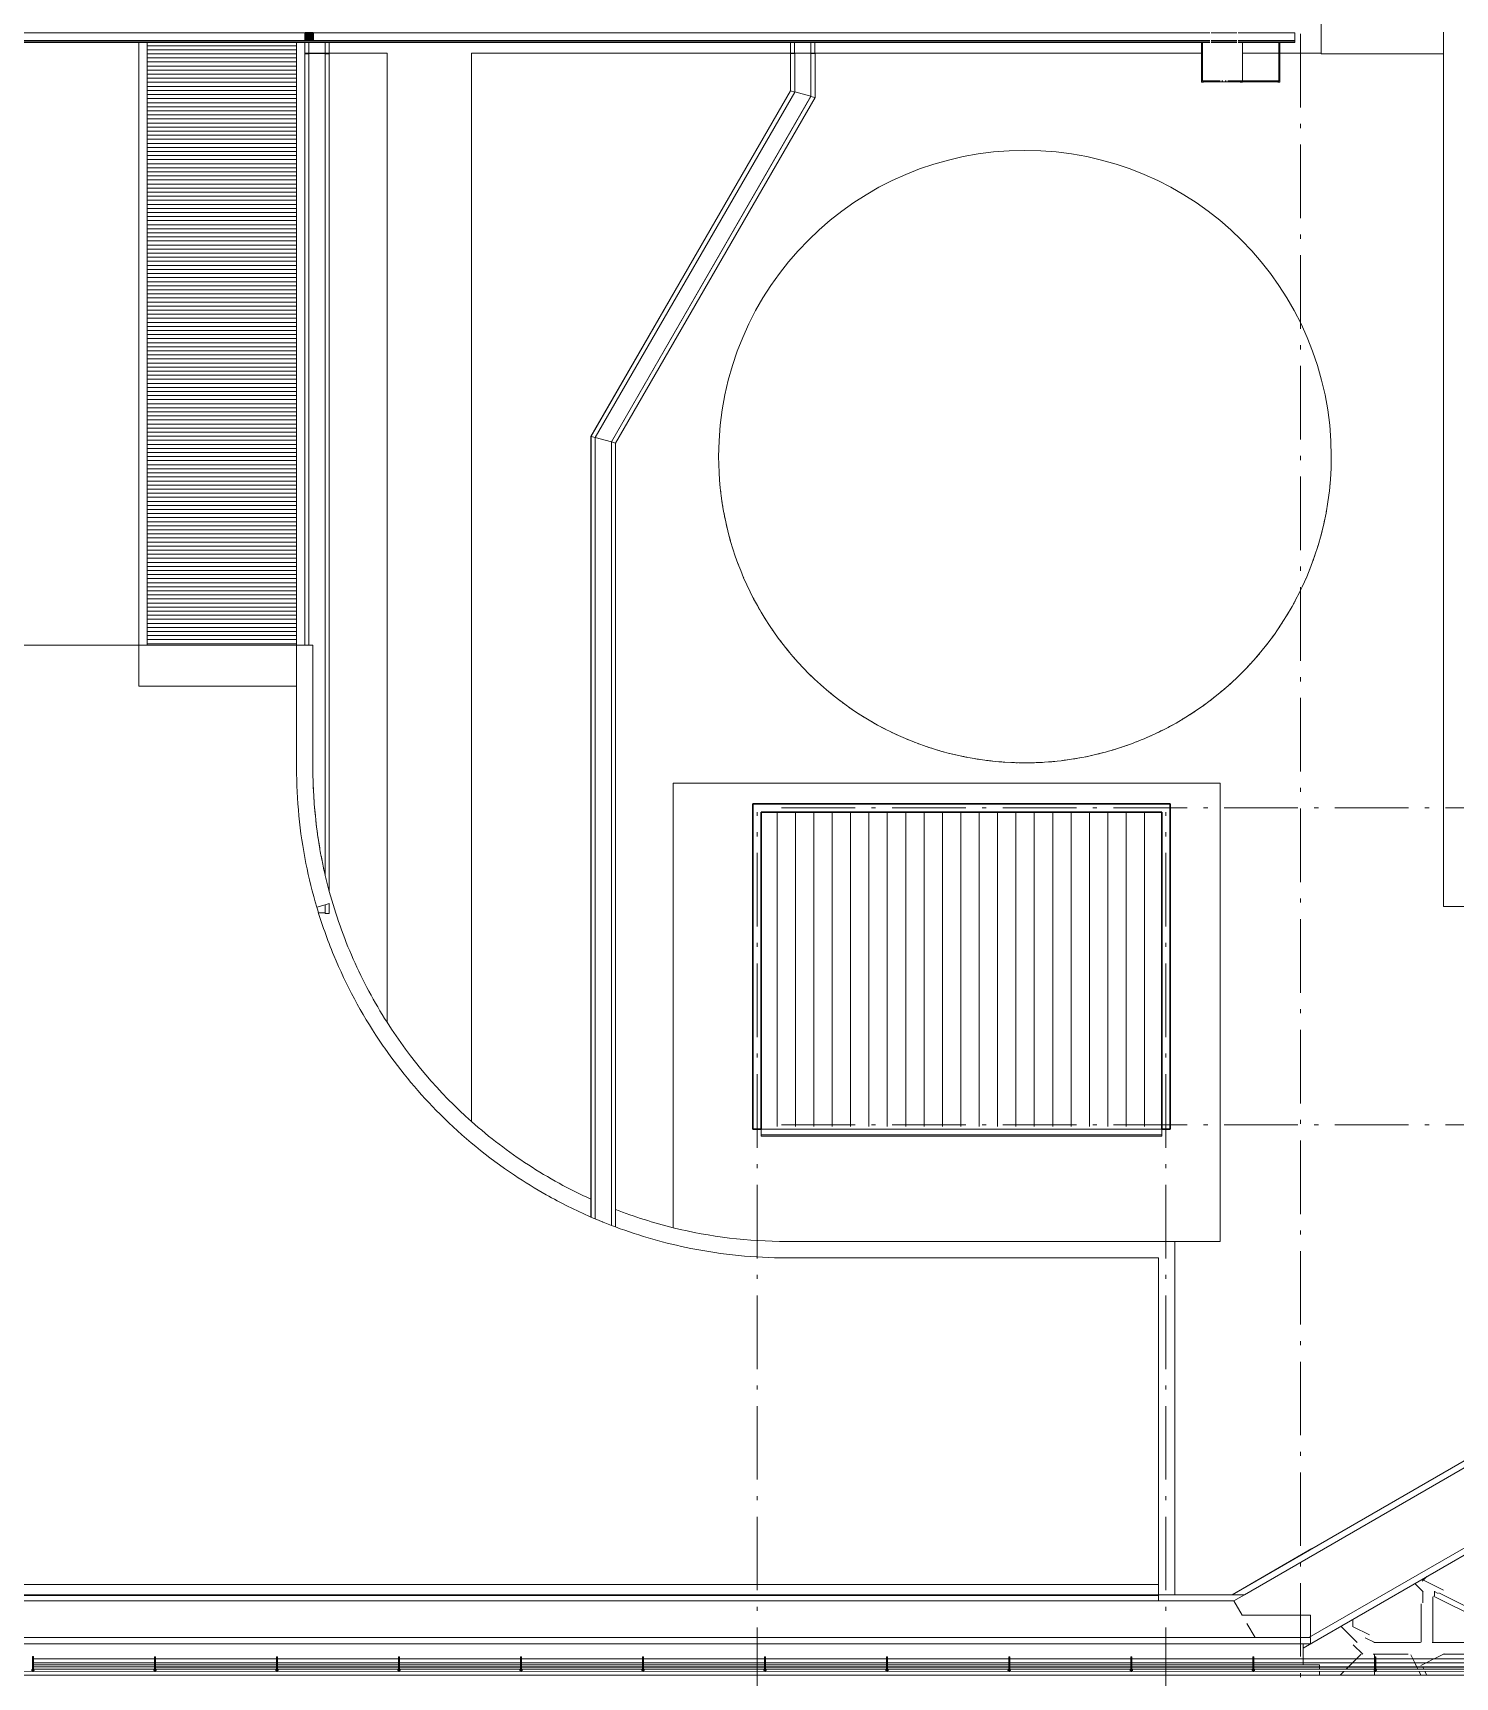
# Model space of a CAD drawing. Header units: metres. Extents: x -55 to 263, y -124 to 62.
# Drawn here: x 164.03 to 198.85, y -101.23 to -60.96 of the extents above; entities that cross this region are included whole.
import ezdxf

# ---------------------------------------------------------------- set-up
doc = ezdxf.new("R2010")
doc.units = ezdxf.units.M
doc.linetypes.add('01_Grid', pattern=[2.61, 1.8, -0.405, 0, -0.405])
for name, color, linetype, lineweight in [('0-1', 7, 'Continuous', 5), ('03EJES-1', 1, '01_Grid', 5), ('06MUREXT-1', 253, 'Continuous', 5), ('06MUREXT-3', 92, 'Continuous', 30), ('14HATCH-2', 254, 'Continuous', 5), ('46BANQ', 8, 'Continuous', 5), ('46BANQ-1', 53, 'Continuous', 5), ('53BAPS', 1, 'Continuous', 5), ('53BAPS-1', 53, 'Continuous', 5), ('54ESTRUCTURA-2', 9, 'Continuous', 30), ('54ESTRUCTURA-5', 53, 'Continuous', 5), ('54ESTRUCTURA-6', 10, 'Continuous', 30), ('55BARANDAL-1', 53, 'Continuous', 5), ('55BARANDAL-2', 133, 'Continuous', 5), ('70LINEA', 1, 'Continuous', 5), ('70LINEA-1', 254, 'Continuous', 5), ('70LINEA-3', 53, 'Continuous', 5), ('70LINEA-4', 255, 'Continuous', 9), ('70LINEA-6', 1, 'Continuous', 15)]:
    doc.layers.add(name, color=color, linetype=linetype, lineweight=lineweight)

# ---------------------------------------------------------------- blocks, each defined once
blk = doc.blocks.new('Ladder - Double - Double With Cage-7260432-A1 _ A250')
at = {"layer": '55BARANDAL-2'}
for p, q in [((-1, -0.307), (-1, -1.271)), ((-0.975, -1.245), (-0.975, -0.307)), ((0, -1.245), (0, -0.307)), ((0.895, -0.307), (0.895, -1.245)), ((0.92, -0.307), (0.92, -1.271)), ((-1, -1.271), (-1, -1.276)), ((-1, -1.271), (0.92, -1.271)), ((-1, -1.276), (-0.949, -1.276)), ((-0.546, -1.245), (-0.975, -1.245)), ((-0.949, -1.276), (-0.949, -1.271)), ((-0.481, -1.245), (-0.5, -1.245)), ((-0.399, -1.245), (-0.418, -1.245)), ((0.895, -1.245), (-0.352, -1.245)), ((-0.051, -1.271), (-0.051, -1.276)), ((-0.051, -1.276), (0, -1.276)), ((0, -1.276), (0, -1.271)), ((0.869, -1.27), (0.869, -1.276)), ((0.869, -1.276), (0.92, -1.276)), ((0.92, -1.276), (0.92, -1.271))]:
    blk.add_line(p, q, dxfattribs=at)
blk = doc.blocks.new('Practice Rain Ditch - Practice Rain Ditch-8556337-A1 _ A250')
at = {"layer": '70LINEA-1'}
for p, q in [((193.695, -99.212), (217.806, -85.283)), ((195.135, -100.517), (218.562, -86.983)), ((195.276, -100.262), (218.262, -86.983)), ((195.349, -98.083), (193.395, -99.212)), ((20.175, -99.21), (191.593, -99.212)), ((191.593, -99.227), (20.175, -99.258)), ((191.593, -99.362), (20.175, -99.36)), ((191.593, -99.212), (191.989, -99.212)), ((191.593, -99.362), (191.593, -99.227)), ((193.436, -99.362), (191.593, -99.362)), ((193.329, -99.212), (193.695, -99.212)), ((193.695, -99.212), (193.436, -99.362)), ((193.638, -99.713), (193.436, -99.362)), ((193.436, -99.362), (193.436, -99.362)), ((195.315, -99.713), (193.638, -99.713)), ((195.315, -99.713), (195.315, -100.24)), ((195.315, -100.262), (20.175, -100.26)), ((193.956, -100.262), (193.754, -99.913)), ((195.315, -100.262), (195.315, -100.412)), ((195.315, -100.412), (20.175, -100.41))]:
    blk.add_line(p, q, dxfattribs=at)
blk.add_open_spline([(191.593, -99.212), (191.593, -99.215), (191.593, -99.219), (191.593, -99.225), (191.593, -99.227)], degree=3, dxfattribs=at)
blk = doc.blocks.new('Railing - Wire Post - Chainlink 2-V367-A1 _ A250')
at = {"layer": '55BARANDAL-1'}
for p, q in [((-0.331, 0.012), (-0.304, 0.012)), ((-0.331, 0.012), (-0.331, -0.013)), ((-0.304, 0.012), (-0.304, -0.013)), ((0.013, 0.012), (-0.304, 0.012)), ((0.013, -0.013), (0.013, 0.012)), ((-0.331, -0.013), (-0.304, -0.013)), ((0.013, -0.013), (-0.304, -0.013))]:
    blk.add_line(p, q, dxfattribs=at)
for radius, start, end in [(0.0301, 206.3748, 2.2872), (0.0301, 206.3748, 2.2872), (0.0301, 2.2872, 148.7371), (0.0301, 2.2872, 148.7371), (0.0251, 0, 150), (0.0251, 210, 0), (0.0251, 90, 148.3274), (0.0251, 60, 120), (0.0251, 270, 90), (0.0251, 0, 30), (0.0251, 330, 0), (0.0301, 336.8856, 2.2872), (0.0301, 336.8856, 2.2872), (0.0301, 336.8856, 2.2872), (0.0301, 336.8856, 2.2872), (0.0301, 336.8856, 2.2872), (0.0301, 336.8856, 2.2872), (0.0301, 336.8856, 2.2872), (0.0301, 336.8856, 2.2872), (0.0301, 336.8856, 2.2872), (0.0301, 2.2872, 16.9322), (0.0301, 2.2872, 16.9322), (0.0301, 2.2872, 16.9322), (0.0301, 2.2872, 16.9322), (0.0301, 2.2872, 16.9322), (0.0301, 2.2872, 16.9322), (0.0301, 2.2872, 16.9322), (0.0301, 2.2872, 16.9322), (0.0301, 2.2872, 16.9322), (0.0251, 211.6726, 270), (0.0251, 240, 300)]:
    blk.add_arc((0, 0), radius, start, end, dxfattribs=at)
blk = doc.blocks.new('Railing - Wire Post - Chainlink 2-V368-A1 _ A250')
at = {"layer": '55BARANDAL-1'}
for p, q in [((-0.331, 0.012), (-0.304, 0.012)), ((-0.331, 0.012), (-0.331, -0.013)), ((-0.304, 0.012), (-0.304, -0.013)), ((0.013, 0.012), (-0.304, 0.012)), ((0.013, -0.013), (0.013, 0.012)), ((-0.331, -0.013), (-0.304, -0.013)), ((0.013, -0.013), (-0.304, -0.013))]:
    blk.add_line(p, q, dxfattribs=at)
for radius, start, end in [(0.0301, 206.3748, 2.2872), (0.0301, 206.3748, 2.2872), (0.0301, 2.2872, 148.7371), (0.0301, 2.2872, 148.7371), (0.0251, 0, 150), (0.0251, 210, 0), (0.0251, 90, 148.3274), (0.0251, 61.5059, 118.4858), (0.0251, 270, 90), (0.0251, 0, 30), (0.0251, 330, 0), (0.0301, 336.8856, 2.2872), (0.0301, 336.8856, 2.2872), (0.0301, 336.8856, 2.2872), (0.0301, 336.8856, 2.2872), (0.0301, 336.8856, 2.2872), (0.0301, 336.8856, 2.2872), (0.0301, 336.8856, 2.2872), (0.0301, 336.8856, 2.2872), (0.0301, 336.8856, 2.2872), (0.0301, 336.8856, 2.2872), (0.0301, 2.2872, 16.9322), (0.0301, 2.2872, 16.9322), (0.0301, 2.2872, 16.9322), (0.0301, 2.2872, 16.9322), (0.0301, 2.2872, 16.9322), (0.0301, 2.2872, 16.9322), (0.0301, 2.2872, 16.9322), (0.0301, 2.2872, 16.9322), (0.0301, 2.2872, 16.9322), (0.0301, 2.2872, 16.9322), (0.0251, 211.6726, 270), (0.0251, 240, 300)]:
    blk.add_arc((0, 0), radius, start, end, dxfattribs=at)
blk = doc.blocks.new('Railing - Railing-8574736-A1 _ A250')
at = {"layer": '55BARANDAL-1'}
for p, q in [((167.005, -100.778), (164.042, -100.777)), ((164.042, -100.781), (167.005, -100.782)), ((167.005, -100.878), (164.042, -100.877)), ((164.042, -100.881), (167.005, -100.882)), ((167.005, -100.978), (164.042, -100.977)), ((164.042, -100.981), (167.005, -100.982)), ((167.005, -101.032), (164.042, -101.032)), ((169.993, -100.778), (167.03, -100.778)), ((167.03, -100.782), (169.993, -100.782)), ((169.993, -100.878), (167.03, -100.878)), ((167.03, -100.882), (169.993, -100.882)), ((169.993, -100.978), (167.03, -100.978)), ((167.03, -100.982), (169.993, -100.982)), ((169.993, -101.032), (167.03, -101.032)), ((172.981, -100.778), (170.018, -100.778)), ((170.018, -100.782), (172.981, -100.782)), ((172.981, -100.878), (170.018, -100.878)), ((170.018, -100.882), (172.981, -100.882)), ((172.981, -100.978), (170.018, -100.978)), ((170.018, -100.982), (172.981, -100.982)), ((172.981, -101.032), (170.018, -101.032)), ((175.969, -100.778), (173.006, -100.778)), ((173.006, -100.782), (175.969, -100.782)), ((175.969, -100.878), (173.006, -100.878)), ((173.006, -100.882), (175.969, -100.882)), ((175.969, -100.978), (173.006, -100.978)), ((173.006, -100.982), (175.969, -100.982)), ((175.969, -101.033), (173.006, -101.032)), ((178.958, -100.778), (175.994, -100.778)), ((175.994, -100.782), (178.958, -100.782)), ((178.958, -100.878), (175.994, -100.878)), ((175.994, -100.882), (178.958, -100.882)), ((178.958, -100.978), (175.994, -100.978)), ((175.994, -100.982), (178.958, -100.982)), ((178.958, -101.033), (175.994, -101.033)), ((181.946, -100.778), (178.983, -100.778)), ((178.983, -100.782), (181.946, -100.782)), ((181.946, -100.878), (178.983, -100.878)), ((178.983, -100.882), (181.946, -100.882)), ((181.946, -100.978), (178.983, -100.978)), ((178.983, -100.982), (181.946, -100.982)), ((181.946, -101.033), (178.983, -101.033)), ((184.934, -100.779), (181.971, -100.778)), ((181.971, -100.782), (184.934, -100.783)), ((184.934, -100.879), (181.971, -100.878)), ((181.971, -100.882), (184.934, -100.883)), ((184.934, -100.979), (181.971, -100.978)), ((181.971, -100.982), (184.934, -100.983)), ((184.934, -101.033), (181.971, -101.033)), ((187.922, -100.779), (184.959, -100.779)), ((184.959, -100.783), (187.922, -100.783)), ((187.922, -100.879), (184.959, -100.879)), ((184.959, -100.883), (187.922, -100.883)), ((187.922, -100.979), (184.959, -100.979)), ((184.959, -100.983), (187.922, -100.983)), ((187.922, -101.033), (184.959, -101.033)), ((190.91, -100.779), (187.947, -100.779)), ((187.947, -100.783), (190.91, -100.783)), ((190.91, -100.879), (187.947, -100.879)), ((187.947, -100.883), (190.91, -100.883)), ((190.91, -100.979), (187.947, -100.979)), ((187.947, -100.983), (190.91, -100.983)), ((190.91, -101.034), (187.947, -101.033)), ((193.898, -100.779), (190.935, -100.779)), ((190.935, -100.783), (193.898, -100.783)), ((193.898, -100.879), (190.935, -100.879)), ((190.935, -100.883), (193.898, -100.883)), ((193.898, -100.979), (190.935, -100.979)), ((190.935, -100.983), (193.898, -100.983)), ((193.898, -101.034), (190.935, -101.034)), ((196.886, -100.779), (193.923, -100.779)), ((193.923, -100.783), (196.886, -100.783)), ((196.886, -100.879), (193.923, -100.879)), ((193.923, -100.883), (196.886, -100.883)), ((196.886, -100.979), (193.923, -100.979)), ((193.923, -100.983), (196.886, -100.983)), ((196.886, -101.034), (193.923, -101.034)), ((199.875, -100.78), (196.911, -100.779)), ((196.911, -100.783), (199.875, -100.784)), ((199.875, -100.88), (196.911, -100.879)), ((196.911, -100.883), (199.875, -100.884)), ((199.875, -100.98), (196.911, -100.979)), ((196.911, -100.983), (199.875, -100.984)), ((199.875, -101.034), (196.911, -101.034)), ((-33.162, -101.076), (229.742, -101.091))]:
    blk.add_line(p, q, dxfattribs=at)
at = {"extrusion": (0, 0, -1), "zscale": -1, "rotation": 270.0033261339385}
for name, p in [('Railing - Wire Post - Chainlink 2-V367-A1 _ A250', (-164.029, -101.059)), ('Railing - Wire Post - Chainlink 2-V367-A1 _ A250', (-167.018, -101.06)), ('Railing - Wire Post - Chainlink 2-V367-A1 _ A250', (-170.006, -101.06)), ('Railing - Wire Post - Chainlink 2-V367-A1 _ A250', (-172.994, -101.06)), ('Railing - Wire Post - Chainlink 2-V367-A1 _ A250', (-175.982, -101.06)), ('Railing - Wire Post - Chainlink 2-V367-A1 _ A250', (-178.97, -101.06)), ('Railing - Wire Post - Chainlink 2-V367-A1 _ A250', (-181.958, -101.06)), ('Railing - Wire Post - Chainlink 2-V367-A1 _ A250', (-184.946, -101.061)), ('Railing - Wire Post - Chainlink 2-V367-A1 _ A250', (-187.935, -101.061)), ('Railing - Wire Post - Chainlink 2-V367-A1 _ A250', (-190.923, -101.061)), ('Railing - Wire Post - Chainlink 2-V367-A1 _ A250', (-193.911, -101.061)), ('Railing - Wire Post - Chainlink 2-V368-A1 _ A250', (-196.899, -101.061))]:
    blk.add_blockref(name, p, dxfattribs=at)
blk = doc.blocks.new('Rain Ditch1 - Rain Ditch-8689590-A1 _ A250')
at = {"layer": '46BANQ-1'}
for p, q in [((170.788, -61.196), (170.788, -61.46)), ((171.188, -61.196), (171.188, -61.46)), ((171.288, -61.196), (171.288, -61.46)), ((170.788, -61.46), (170.688, -61.46)), ((170.688, -61.474), (170.788, -61.474)), ((171.188, -61.46), (170.788, -61.46)), ((170.788, -61.474), (170.788, -61.463)), ((170.788, -61.463), (171.188, -61.463)), ((170.788, -75.96), (170.788, -61.474)), ((171.288, -61.46), (171.188, -61.46)), ((171.188, -61.463), (171.188, -61.474)), ((171.188, -61.474), (171.288, -61.474)), ((171.188, -81.593), (171.188, -61.474)), ((171.288, -61.474), (171.288, -61.46)), ((171.288, -80.647), (171.288, -61.474)), ((170.688, -75.96), (170.688, -64.623)), ((170.688, -75.96), (170.788, -75.96)), ((170.788, -75.96), (170.885, -75.96)), ((170.885, -75.96), (170.885, -78.963)), ((171.188, -82.312), (170.981, -82.374)), ((171.188, -82.514), (171.025, -82.514)), ((171.288, -82.282), (171.188, -82.312)), ((171.188, -82.525), (171.188, -82.312)), ((171.288, -82.525), (171.188, -82.525)), ((171.288, -82.525), (171.288, -82.282))]:
    blk.add_line(p, q, dxfattribs=at)
for points, knots in [([(170.885, -78.963), (170.885, -79.061), (170.888, -79.257), (170.903, -79.65), (170.944, -80.189), (171.02, -80.75), (171.108, -81.233), (171.16, -81.474), (171.188, -81.593)], [0, 0, 0, 0, 0.111111, 0.222222, 0.444444, 0.722222, 0.861111, 1, 1, 1, 1]), ([(170.9, -79.536), (170.897, -79.484), (170.894, -79.42), (170.892, -79.357), (170.892, -79.345)], [0.81265559, 0.81265559, 0.81265559, 0.81265559, 0.86363636, 0.87521185, 0.87521185, 0.87521185, 0.87521185]), ([(170.917, -79.823), (170.917, -79.814), (170.913, -79.757), (170.909, -79.699), (170.906, -79.65)], [0.71896725, 0.71896725, 0.71896725, 0.71896725, 0.72727273, 0.77539191, 0.77539191, 0.77539191, 0.77539191]), ([(171.059, -80.962), (171.056, -80.942), (171.047, -80.891), (171.038, -80.839), (171.033, -80.807)], [0.34401611, 0.34401611, 0.34401611, 0.34401611, 0.36363636, 0.39530237, 0.39530237, 0.39530237, 0.39530237]), ([(171.172, -81.526), (171.167, -81.5), (171.155, -81.449), (171.144, -81.398), (171.139, -81.373)], [0.15630729, 0.15630729, 0.15630729, 0.15630729, 0.18181818, 0.20728632, 0.20728632, 0.20728632, 0.20728632]), ([(171.225, -81.749), (171.223, -81.739), (171.217, -81.716), (171.212, -81.692), (171.208, -81.678)], [0.08150927, 0.08150927, 0.08150927, 0.08150927, 0.09090909, 0.10515016, 0.10515016, 0.10515016, 0.10515016])]:
    blk.add_open_spline(points, degree=3, knots=knots, dxfattribs=at)
for points in [[(170.889, -79.249), (170.887, -79.154), (170.885, -79.058), (170.885, -78.963)], [(170.942, -80.109), (170.937, -80.054), (170.932, -79.999), (170.927, -79.944)], [(170.974, -80.394), (170.968, -80.341), (170.961, -80.287), (170.955, -80.234)], [(171.013, -80.678), (171.005, -80.626), (170.998, -80.574), (170.991, -80.521)], [(171.112, -81.244), (171.102, -81.193), (171.092, -81.142), (171.083, -81.091)], [(171.188, -81.593), (171.198, -81.638), (171.22, -81.726), (171.253, -81.858), (171.276, -81.946), (171.288, -81.99)]]:
    blk.add_open_spline(points, degree=3, dxfattribs=at)
blk = doc.blocks.new('Downspout1 - Downspout-8693536-A1 _ A250')
at = {"layer": '54ESTRUCTURA-6'}
blk.add_hatch(color=256, dxfattribs=at).paths.add_polyline_path([(13.509, -61.162), (13.509, -60.963), (13.312, -60.963), (13.312, -61.162)])
at = {"layer": '54ESTRUCTURA-2'}
for p, q in [((13.312, -60.963), (13.312, -61.162)), ((13.509, -60.963), (13.312, -60.963)), ((13.509, -61.162), (13.509, -60.963))]:
    blk.add_line(p, q, dxfattribs=at)
blk = doc.blocks.new('22011_AR_rvt-1-A1 _ A250')
at = {"layer": '14HATCH-2'}
h = blk.add_hatch(dxfattribs=at)
h.set_pattern_fill('FP_2', color=256, style=0, pattern_type=2)
h.set_pattern_definition([(180, (174.171, -62.969), (-1e-17, -0.09963), [])])
h.paths.add_polyline_path([(170.135, -75.96), (170.485, -75.96), (170.485, -61.196), (166.827, -61.196), (166.827, -75.96)])
h = blk.add_hatch(dxfattribs=at)
h.set_pattern_fill('FP_50', color=256, style=0, pattern_type=2)
h.set_pattern_definition([(0.0144, (1.244, -0.0416), (5.71357, 5.71643), [1.714, -3.999]), (0.0144, (4.672, 0.531), (5.71357, 5.71643), [1.428, -4.285]), (0.0144, (4.386, 0.8164), (5.71357, 5.71643), [1.143, -4.571]), (0.0144, (2.672, 2.245), (5.71357, 5.71643), [0.85699, -0.85699, 1.143, -2.857]), (0.0144, (2.672, 2.53), (5.71357, 5.71643), [1.143, -0.28566, 1.428, -2.857]), (0.0144, (0.101, 3.673), (5.71357, 5.71643), [1.428, -4.285]), (0.0144, (5.529, 3.96), (5.71357, 5.71643), [1.428, -4.285]), (90, (0.101, 1.101), (-5.713, 5.713), [0.85721, -4.857]), (90, (0.958, 5.387), (-5.713, 5.713), [0.57147, -5.143]), (90, (1.244, -0.0416), (-5.713, 5.713), [0.85721, -4.857]), (90, (1.815, 5.102), (-5.713, 5.713), [0.28574, -5.429]), (90, (2.101, 2.816), (-5.713, 5.713), [0.85721, -4.857]), (90, (2.672, 0.816), (-5.713, 5.713), [1.429, -4.286]), (90, (3.243, 4.816), (-5.713, 5.713), [0.85721, -4.857]), (90, (3.815, 2.531), (-5.713, 5.713), [1.143, -4.572]), (90, (4.1, 2.531), (-5.713, 5.713), [1.143, -4.572]), (90, (4.672, -0.041), (-5.713, 5.713), [0.57147, -5.143]), (90, (5.529, 0.8167), (-5.713, 5.713), [1.429, -4.286]), (45.014, (0.6725, 0.5297), (2e-05, 5.71484), [2.425, -5.657]), (45.014, (1.244, 0.8156), (2e-05, 5.71484), [1.212, -6.87]), (45.014, (3.815, 3.959), (2e-05, 5.71484), [1.616, -6.465]), (45.014, (3.815, 4.245), (2e-05, 5.71484), [1.212, -6.87]), (135, (1.815, 3.673), (-5.71342, -0.001414), [0.40399, -7.676]), (135, (0.6725, 0.5297), (-5.71342, -0.001414), [0.80798, -7.272]), (135, (2.386, 2.245), (-5.71342, -0.001414), [0.80798, -7.272]), (135, (3.815, 3.674), (-5.71342, -0.001414), [0.80798, -7.272]), (135, (5.529, 4.817), (-5.71342, -0.001414), [1.212, -6.868]), (135, (5.529, 4.531), (-5.71342, -0.001414), [0.80798, -7.272]), (135, (5.243, 5.103), (-5.71342, -0.001414), [0.80798, -7.272]), (135, (3.529, -0.041), (-5.71342, -0.001414), [1.212, -6.868]), (26.582, (5.243, 3.388), (5.713153, 0.00169), [0.63884, -12.138]), (26.582, (3.815, 1.959), (5.713153, 0.00169), [0.63884, -12.138]), (26.582, (1.815, 3.673), (5.713153, 0.00169), [1.278, -11.5]), (26.582, (2.101, 5.102), (5.713153, 0.00169), [1.278, -11.5]), (26.582, (2.101, 3.673), (5.713153, 0.00169), [1.278, -11.5]), (26.582, (5.529, 4.817), (5.713153, 0.00169), [1.278, -11.5]), (26.582, (0.1012, 1.958), (5.713153, 0.00169), [1.917, -10.861]), (26.582, (0.1012, 2.244), (5.713153, 0.00169), [1.917, -10.861]), (26.582, (0.1012, 4.53), (5.713153, 0.00169), [1.917, -10.861]), (63.444, (2.958, 4.245), (-8e-06, 5.714943), [0.63894, -12.14]), (63.444, (5.529, 3.96), (-8e-06, 5.714943), [0.63894, -7.668, 1.278, -3.195]), (63.444, (4.957, 3.388), (-8e-06, 5.714943), [1.278, -11.501]), (63.444, (1.529, 3.959), (-8e-06, 5.714943), [1.278, -11.501]), (63.444, (1.244, 3.959), (-8e-06, 5.714943), [1.278, -11.501]), (63.444, (3.243, 4.531), (-8e-06, 5.714943), [1.917, -10.862]), (116.562, (1.815, 3.102), (-0.00059, 5.714943), [0.63881, -12.138]), (116.562, (5.529, 2.531), (-0.00059, 5.714943), [0.63881, -12.138]), (116.562, (4.386, 0.8164), (-0.00059, 5.714943), [1.278, -11.499]), (116.562, (4.1, 1.102), (-0.00059, 5.714943), [1.278, -11.499]), (116.562, (4.672, 5.102), (-0.00059, 5.714943), [1.278, -11.499]), (116.562, (0.1012, 2.244), (-0.00059, 5.714943), [1.278, -11.499]), (116.562, (2.958, -0.0412), (-0.00059, 5.714943), [1.916, -10.86]), (153.441, (4.957, 3.388), (-5.7136, -0.001498), [1.277, -11.497]), (153.441, (5.243, 3.102), (-5.7136, -0.001498), [1.277, -11.497]), (153.441, (0.9581, 0.244), (-5.7136, -0.001498), [0.63871, -12.136]), (153.441, (2.672, 2.53), (-5.7136, -0.001498), [0.63871, -12.136]), (153.441, (3.815, 4.245), (-5.7136, -0.001498), [0.63871, -12.136])])
h.paths.add_polyline_path([(195.535, -100.94), (195.628, -100.883), (195.135, -100.885), (195.135, -100.93), (195.535, -100.93)])
h.paths.add_polyline_path([(195.635, -100.879), (195.793, -100.783), (195.135, -100.785), (195.135, -100.879), (195.535, -100.879)])
h.paths.add_polyline_path([(195.8, -100.779), (218.315, -87.133), (195.135, -100.517), (195.135, -100.779), (195.714, -100.779)])
h = blk.add_hatch(dxfattribs=at)
h.set_pattern_fill('FP_49', color=256, style=0, pattern_type=2)
h.set_pattern_definition([(359.997, (1.135, -0.1106), (5.71531, 5.71269), [1.714, -4]), (359.997, (4.564, 0.4605), (5.71531, 5.71269), [1.429, -4.286]), (359.997, (4.278, 0.746), (5.71531, 5.71269), [1.143, -4.572]), (359.997, (2.564, 2.174), (5.71531, 5.71269), [0.85725, -0.85725, 1.143, -2.857]), (359.997, (2.564, 2.46), (5.71531, 5.71269), [1.143, -0.28575, 1.429, -2.857]), (359.997, (-0.008, 3.603), (5.71531, 5.71269), [1.429, -4.286]), (359.997, (5.421, 3.888), (5.71531, 5.71269), [1.429, -4.286]), (90, (-0.008, 1.032), (-5.715, 5.713), [0.85693, -4.856]), (90, (0.849, 5.317), (-5.715, 5.713), [0.57129, -5.142]), (90, (1.135, -0.1106), (-5.715, 5.713), [0.85693, -4.856]), (90, (1.706, 5.031), (-5.715, 5.713), [0.28564, -5.427]), (90, (1.992, 2.746), (-5.715, 5.713), [0.85693, -4.856]), (90, (2.564, 0.746), (-5.715, 5.713), [1.428, -4.285]), (90, (3.135, 4.745), (-5.715, 5.713), [0.85693, -4.856]), (90, (3.707, 2.46), (-5.715, 5.713), [1.143, -4.57]), (90, (3.992, 2.46), (-5.715, 5.713), [1.143, -4.57]), (90, (4.564, -0.111), (-5.715, 5.713), [0.57129, -5.142]), (90, (5.421, 0.746), (-5.715, 5.713), [1.428, -4.285]), (44.988, (0.5634, 0.4607), (0.00049, 5.712716), [2.424, -5.656]), (44.988, (1.135, 0.7463), (0.00049, 5.712716), [1.212, -6.868]), (44.988, (3.707, 3.888), (0.00049, 5.712716), [1.616, -6.464]), (44.988, (3.707, 4.174), (0.00049, 5.712716), [1.212, -6.868]), (135.009, (1.706, 3.603), (-5.71484, 0.000517), [0.40405, -7.677]), (135.009, (0.5634, 0.4607), (-5.71484, 0.000517), [0.80809, -7.273]), (135.009, (2.278, 2.174), (-5.71484, 0.000517), [0.80809, -7.273]), (135.009, (3.707, 3.603), (-5.71484, 0.000517), [0.80809, -7.273]), (135.009, (5.421, 4.745), (-5.71484, 0.000517), [1.212, -6.869]), (135.009, (5.421, 4.459), (-5.71484, 0.000517), [0.80809, -7.273]), (135.009, (5.135, 5.031), (-5.71484, 0.000517), [0.80809, -7.273]), (135.009, (3.421, -0.1107), (-5.71484, 0.000517), [1.212, -6.869]), (26.554, (5.135, 3.317), (5.714943, -0.000208), [0.63888, -12.139]), (26.554, (3.707, 1.889), (5.714943, -0.000208), [0.63888, -12.139]), (26.554, (1.706, 3.603), (5.714943, -0.000208), [1.278, -11.5]), (26.554, (1.992, 5.031), (5.714943, -0.000208), [1.278, -11.5]), (26.554, (1.992, 3.603), (5.714943, -0.000208), [1.278, -11.5]), (26.554, (5.421, 4.745), (5.714943, -0.000208), [1.278, -11.5]), (26.554, (-0.008, 1.889), (5.714943, -0.000208), [1.917, -10.861]), (26.554, (-0.008, 2.175), (5.714943, -0.000208), [1.917, -10.861]), (26.554, (-0.008, 4.46), (5.714943, -0.000208), [1.917, -10.861]), (63.426, (2.849, 4.174), (-0.00045, 5.712707), [0.63873, -12.136]), (63.426, (5.421, 3.888), (-0.00045, 5.712707), [0.63873, -7.665, 1.277, -3.194]), (63.426, (4.85, 3.317), (-0.00045, 5.712707), [1.277, -11.498]), (63.426, (1.421, 3.888), (-0.00045, 5.712707), [1.277, -11.498]), (63.426, (1.135, 3.888), (-0.00045, 5.712707), [1.277, -11.498]), (63.426, (3.135, 4.46), (-0.00045, 5.712707), [1.916, -10.859]), (116.573, (1.706, 3.031), (0.00055, 5.712707), [0.63876, -12.137]), (116.573, (5.421, 2.46), (0.00055, 5.712707), [0.63876, -12.137]), (116.573, (4.278, 0.7462), (0.00055, 5.712707), [1.278, -11.498]), (116.573, (3.992, 1.032), (0.00055, 5.712707), [1.278, -11.498]), (116.573, (4.564, 5.031), (0.00055, 5.712707), [1.278, -11.498]), (116.573, (-0.008, 2.175), (0.00055, 5.712707), [1.278, -11.498]), (116.573, (2.849, -0.1107), (0.00055, 5.712707), [1.916, -10.859]), (153.441, (4.85, 3.317), (-5.714943, 0.00029), [1.278, -11.501]), (153.441, (5.135, 3.031), (-5.714943, 0.00029), [1.278, -11.501]), (153.441, (0.8491, 0.175), (-5.714943, 0.00029), [0.6389, -12.14]), (153.441, (2.564, 2.46), (-5.714943, 0.00029), [0.6389, -12.14]), (153.441, (3.707, 4.174), (-5.714943, 0.00029), [0.6389, -12.14])])
h.paths.add_polyline_path([(229.871, -101.186), (229.796, -101.095), (229.799, -101.186)])
h.paths.add_polyline_path([(229.446, -101.186), (229.446, -101.174), (229.741, -101.174), (229.741, -101.091), (195.535, -101.091), (195.535, -101.183), (229.433, -101.186)])
h.paths.add_polyline_path([(229.741, -101.036), (229.738, -101.024), (229.706, -100.985), (229.691, -100.985), (229.691, -101.036), (229.723, -101.036)])
h.paths.add_polyline_path([(229.687, -101.036), (229.687, -100.985), (229.591, -100.985), (229.591, -101.036)])
h.paths.add_polyline_path([(229.587, -101.036), (229.587, -100.985), (229.491, -100.985), (229.491, -101.036)])
h.paths.add_polyline_path([(229.487, -101.036), (229.487, -100.985), (226.793, -100.985), (226.793, -101.036), (229.433, -101.036)])
h.paths.add_polyline_path([(226.768, -101.036), (226.768, -100.985), (223.805, -100.985), (223.805, -101.035), (225.945, -101.036)])
h.paths.add_polyline_path([(223.78, -101.035), (223.78, -100.985), (220.817, -100.985), (220.817, -101.035), (223.619, -101.035)])
h.paths.add_polyline_path([(220.792, -101.035), (220.792, -100.985), (217.828, -100.985), (217.828, -101.035), (220.131, -101.035)])
h.paths.add_polyline_path([(217.803, -101.035), (217.803, -100.985), (214.84, -100.985), (214.84, -101.035), (216.643, -101.035)])
h.paths.add_polyline_path([(214.815, -101.035), (214.815, -100.984), (211.852, -100.985), (211.852, -101.035), (214.318, -101.035)])
h.paths.add_polyline_path([(211.827, -101.035), (211.827, -100.984), (208.864, -100.985), (208.864, -101.035), (210.829, -101.035)])
h.paths.add_polyline_path([(208.839, -101.035), (208.839, -100.984), (205.876, -100.985), (205.876, -101.034), (208.504, -101.035)])
h.paths.add_polyline_path([(205.851, -101.034), (205.851, -100.984), (202.888, -100.985), (202.888, -101.034), (205.016, -101.034)])
h.paths.add_polyline_path([(202.863, -101.034), (202.863, -100.984), (199.9, -100.985), (199.9, -101.034), (202.691, -101.034)])
h.paths.add_polyline_path([(199.875, -101.034), (199.875, -100.984), (196.911, -100.985), (196.911, -101.034), (199.202, -101.034)])
h.paths.add_polyline_path([(196.886, -101.034), (196.886, -100.983), (195.535, -100.985), (195.535, -101.034), (196.877, -101.034)])
h.paths.add_polyline_path([(229.703, -100.981), (229.691, -100.97), (229.691, -100.981)])
h.paths.add_polyline_path([(229.687, -100.981), (229.687, -100.962), (229.624, -100.885), (229.591, -100.885), (229.591, -100.981)])
h.paths.add_polyline_path([(229.587, -100.981), (229.587, -100.885), (229.491, -100.885), (229.491, -100.981)])
h.paths.add_polyline_path([(229.487, -100.981), (229.487, -100.885), (226.793, -100.885), (226.793, -100.981), (229.433, -100.981)])
h.paths.add_polyline_path([(226.768, -100.981), (226.768, -100.885), (223.805, -100.885), (223.805, -100.981), (225.945, -100.981)])
h.paths.add_polyline_path([(223.78, -100.981), (223.78, -100.885), (220.817, -100.885), (220.817, -100.981), (223.619, -100.981)])
h.paths.add_polyline_path([(220.792, -100.981), (220.792, -100.885), (217.828, -100.885), (217.828, -100.981), (220.131, -100.981)])
h.paths.add_polyline_path([(217.803, -100.981), (217.803, -100.885), (214.84, -100.885), (214.84, -100.98), (216.643, -100.981)])
h.paths.add_polyline_path([(214.815, -100.98), (214.815, -100.884), (211.852, -100.885), (211.852, -100.98), (214.318, -100.98)])
h.paths.add_polyline_path([(211.827, -100.98), (211.827, -100.884), (208.864, -100.885), (208.864, -100.98), (210.829, -100.98)])
h.paths.add_polyline_path([(208.839, -100.98), (208.839, -100.884), (205.876, -100.885), (205.876, -100.98), (208.504, -100.98)])
h.paths.add_polyline_path([(205.851, -100.98), (205.851, -100.884), (202.888, -100.885), (202.888, -100.98), (205.016, -100.98)])
h.paths.add_polyline_path([(202.863, -100.98), (202.863, -100.884), (199.9, -100.885), (199.9, -100.98), (202.691, -100.98)])
h.paths.add_polyline_path([(199.875, -100.98), (199.875, -100.884), (196.911, -100.885), (196.911, -100.979), (199.202, -100.979)])
h.paths.add_polyline_path([(196.886, -100.979), (196.886, -100.883), (195.625, -100.885), (195.535, -100.94), (195.535, -100.979), (196.877, -100.979)])
h.paths.add_polyline_path([(229.62, -100.881), (229.591, -100.845), (229.591, -100.881)])
h.paths.add_polyline_path([(229.587, -100.881), (229.587, -100.84), (229.541, -100.785), (229.491, -100.785), (229.491, -100.881)])
h.paths.add_polyline_path([(229.487, -100.881), (229.487, -100.785), (226.793, -100.785), (226.793, -100.881), (229.433, -100.881)])
h.paths.add_polyline_path([(226.768, -100.881), (226.768, -100.785), (223.805, -100.785), (223.805, -100.881), (226.768, -100.881)])
h.paths.add_polyline_path([(223.78, -100.881), (223.78, -100.785), (220.817, -100.785), (220.817, -100.881), (223.78, -100.881)])
h.paths.add_polyline_path([(220.792, -100.881), (220.792, -100.785), (217.828, -100.785), (217.828, -100.881), (220.792, -100.881)])
h.paths.add_polyline_path([(217.803, -100.881), (217.803, -100.785), (214.84, -100.785), (214.84, -100.88), (217.803, -100.881)])
h.paths.add_polyline_path([(214.815, -100.88), (214.815, -100.784), (211.852, -100.785), (211.852, -100.88), (214.815, -100.88)])
h.paths.add_polyline_path([(211.827, -100.88), (211.827, -100.784), (208.864, -100.785), (208.864, -100.88), (211.827, -100.88)])
h.paths.add_polyline_path([(208.839, -100.88), (208.839, -100.784), (205.876, -100.785), (205.876, -100.88), (208.839, -100.88)])
h.paths.add_polyline_path([(205.851, -100.88), (205.851, -100.784), (202.888, -100.785), (202.888, -100.88), (205.851, -100.88)])
h.paths.add_polyline_path([(202.863, -100.88), (202.863, -100.784), (199.9, -100.785), (199.9, -100.88), (202.863, -100.88)])
h.paths.add_polyline_path([(199.875, -100.88), (199.875, -100.784), (196.911, -100.785), (196.911, -100.879), (199.875, -100.88)])
h.paths.add_polyline_path([(196.886, -100.879), (196.886, -100.783), (195.79, -100.785), (195.635, -100.879), (196.886, -100.879)])
h.paths.add_polyline_path([(229.538, -100.781), (229.491, -100.723), (229.491, -100.781)])
h.paths.add_polyline_path([(229.487, -100.781), (229.487, -100.719), (218.315, -87.133), (195.8, -100.779), (196.886, -100.779), (196.886, -100.739), (196.911, -100.739), (196.911, -100.779), (199.875, -100.78), (199.875, -100.739), (199.9, -100.739), (199.9, -100.78), (202.863, -100.78), (202.863, -100.739), (202.888, -100.739), (202.888, -100.78), (205.851, -100.78), (205.851, -100.739), (205.876, -100.739), (205.876, -100.78), (208.839, -100.78), (208.839, -100.739), (208.864, -100.739), (208.864, -100.78), (211.827, -100.78), (211.827, -100.74), (211.852, -100.74), (211.852, -100.78), (214.815, -100.78), (214.815, -100.74), (214.84, -100.74), (214.84, -100.78), (217.803, -100.781), (217.806, -100.74), (217.828, -100.74), (217.828, -100.781), (220.792, -100.781), (220.792, -100.74), (220.817, -100.74), (220.817, -100.781), (223.78, -100.781), (223.78, -100.74), (223.805, -100.74), (223.805, -100.781), (226.768, -100.781), (226.768, -100.74), (226.793, -100.74), (226.793, -100.781), (229.433, -100.781)])
at = {"layer": '06MUREXT-1'}
for p, q in [((166.624, -75.96), (166.624, -61.196)), ((166.827, -61.196), (166.827, -75.96)), ((170.485, -75.96), (170.485, -61.196)), ((170.688, -61.196), (170.688, -64.623)), ((166.827, -75.96), (166.624, -75.96)), ((170.688, -75.96), (170.485, -75.96))]:
    blk.add_line(p, q, dxfattribs=at)
at = {"layer": '46BANQ-1'}
for p, q in [((195.572, -27.506), (195.572, -61.46)), ((195.572, -61.473), (195.572, -27.506)), ((182.58, -61.196), (182.58, -61.46)), ((183.18, -61.46), (183.18, -61.196)), ((198.572, -60.943), (198.572, -61.473)), ((172.701, -61.46), (171.288, -61.46)), ((172.701, -76.806), (172.701, -61.46)), ((182.58, -61.46), (174.771, -61.46)), ((174.771, -61.46), (174.771, -77.086)), ((192.644, -61.46), (183.18, -61.46)), ((194.539, -61.46), (193.644, -61.46)), ((195.572, -61.46), (194.564, -61.46)), ((198.572, -61.473), (195.572, -61.473)), ((160.172, -75.96), (166.624, -75.96)), ((166.624, -75.96), (166.624, -76.96)), ((172.701, -85.192), (172.701, -76.806)), ((166.624, -76.96), (170.485, -76.96)), ((170.485, -76.96), (170.485, -78.96)), ((174.771, -77.086), (174.771, -87.624)), ((195.135, -100.517), (218.315, -87.133)), ((182.485, -90.96), (191.589, -90.96)), ((191.589, -90.96), (191.589, -98.96)), ((170.172, -98.96), (160.172, -98.96)), ((180.172, -98.96), (170.172, -98.96)), ((191.589, -98.96), (180.172, -98.96)), ((229.446, -101.186), (195.135, -101.184))]:
    blk.add_line(p, q, dxfattribs=at)
for points, knots in [([(170.485, -78.96), (170.485, -79.746), (170.598, -80.899), (170.876, -82.021), (170.981, -82.374)], [-1, -1, -1, -1, -0.875, -0.8163265, -0.8163265, -0.8163265, -0.8163265]), ([(170.981, -82.374), (171.099, -82.774), (171.501, -83.909), (172.109, -85.045), (172.597, -85.76), (172.643, -85.825)], [-0.8163265, -0.8163265, -0.8163265, -0.8163265, -0.75, -0.625, -0.6122449, -0.6122449, -0.6122449, -0.6122449]), ([(172.643, -85.825), (173.046, -86.404), (174.007, -87.551), (175.402, -88.695), (176.331, -89.266), (176.596, -89.416)], [-0.6122449, -0.6122449, -0.6122449, -0.6122449, -0.5, -0.375, -0.3265306, -0.3265306, -0.3265306, -0.3265306]), ([(178.296, -90.205), (178.897, -90.429), (180.273, -90.82), (181.699, -90.96), (182.485, -90.96)], [-0.2270037, -0.2270037, -0.2270037, -0.2270037, -0.125, 0, 0, 0, 0])]:
    blk.add_open_spline(points, degree=3, knots=knots, dxfattribs=at)
for points in [[(174.771, -87.624), (173.973, -86.913), (173.275, -86.093), (172.701, -85.192)], [(176.596, -89.416), (176.953, -89.616), (177.319, -89.799), (177.694, -89.962)], [(177.97, -90.078), (177.974, -90.08), (177.978, -90.081), (177.982, -90.083)]]:
    blk.add_open_spline(points, degree=3, dxfattribs=at)
at = {"layer": '53BAPS-1'}
for p, q in [((192.852, -60.962), (-12.05, -60.962)), ((192.852, -61.162), (-12.05, -61.162)), ((192.852, -61.196), (-12.05, -61.196)), ((170.694, -61.15), (12.289, -61.15)), ((192.852, -61.15), (170.891, -61.15)), ((193.506, -60.962), (192.884, -60.962)), ((193.506, -61.15), (192.884, -61.15)), ((193.506, -61.162), (192.884, -61.162)), ((193.506, -61.196), (192.884, -61.196)), ((194.93, -60.962), (193.538, -60.962)), ((194.93, -61.15), (193.538, -61.15)), ((194.93, -61.162), (193.538, -61.162)), ((194.93, -61.196), (193.538, -61.196)), ((194.93, -60.962), (194.93, -61.15)), ((194.93, -61.15), (194.93, -61.162)), ((194.93, -61.162), (194.93, -61.196))]:
    blk.add_line(p, q, dxfattribs=at)
at = {"layer": '70LINEA-1'}
for p, q in [((198.572, -82.358), (198.572, -61.473)), ((166.624, -75.96), (16.256, -75.96)), ((166.624, -75.96), (166.624, -76.96)), ((170.485, -75.96), (166.827, -75.96)), ((170.485, -76.96), (170.485, -75.96)), ((166.624, -76.96), (170.485, -76.96)), ((199.772, -82.358), (198.572, -82.358)), ((20.175, -98.96), (191.589, -98.96)), ((191.589, -98.96), (191.589, -99.212)), ((195.135, -100.412), (195.135, -100.93)), ((164.042, -100.928), (167.005, -100.929)), ((167.03, -100.929), (169.993, -100.929)), ((170.018, -100.929), (172.981, -100.929)), ((173.006, -100.929), (175.969, -100.929)), ((175.994, -100.929), (178.958, -100.929)), ((178.983, -100.929), (181.946, -100.929)), ((181.971, -100.929), (184.934, -100.93)), ((184.959, -100.93), (187.922, -100.93)), ((187.947, -100.93), (190.91, -100.93)), ((190.935, -100.93), (193.898, -100.93)), ((193.923, -100.93), (195.535, -100.93)), ((195.535, -100.93), (195.535, -101.035)), ((195.535, -101.184), (20.175, -101.174)), ((195.535, -101.088), (195.535, -101.184))]:
    blk.add_line(p, q, dxfattribs=at)
at = {"layer": '46BANQ-1'}
blk.add_blockref('Rain Ditch1 - Rain Ditch-8689590-A1 _ A250', (0, 0), dxfattribs=at)
at = {"layer": '54ESTRUCTURA-5'}
blk.add_blockref('Downspout1 - Downspout-8693536-A1 _ A250', (157.382, 0), dxfattribs=at)
at = {"layer": '55BARANDAL-1'}
for name, p in [('Ladder - Double - Double With Cage-7260432-A1 _ A250', (193.644, -60.889)), ('Railing - Railing-8574736-A1 _ A250', (0, 0))]:
    blk.add_blockref(name, p, dxfattribs=at)
at = {"layer": '70LINEA-3'}
blk.add_blockref('Practice Rain Ditch - Practice Rain Ditch-8556337-A1 _ A250', (0, 0), dxfattribs=at)
blk = doc.blocks.new('22011_ST_rvt-1-A1 _ A250')
at = {"layer": '70LINEA-4'}
for p, q in [((166.826, -75.96), (166.626, -75.96)), ((170.686, -75.96), (170.486, -75.96)), ((170.885, -75.96), (170.686, -75.96))]:
    blk.add_line(p, q, dxfattribs=at)
blk = doc.blocks.new('RAIN DICTH - CONCRETE - RAIN DITCH - CONCRETE-7722496-A1 _ A250')
at = {"layer": '70LINEA'}
for p, q in [((182.58, -61.196), (182.58, -61.46)), ((182.68, -61.196), (182.68, -61.46)), ((183.08, -61.196), (183.08, -61.46)), ((183.18, -61.196), (183.18, -61.46)), ((182.68, -61.46), (182.58, -61.46)), ((183.08, -61.46), (183.072, -61.46)), ((183.18, -61.46), (183.08, -61.46))]:
    blk.add_line(p, q, dxfattribs=at)
blk = doc.blocks.new('Rain Ditch - Concrete - Rain Ditch - Concrete-7740791-A1 _ A250')
at = {"layer": '70LINEA'}
for p, q in [((182.583, -61.464), (182.683, -61.464)), ((182.583, -61.464), (182.583, -62.382)), ((182.68, -61.46), (183.073, -61.459)), ((182.683, -61.464), (182.68, -61.46)), ((182.683, -61.464), (182.683, -62.409)), ((183.08, -61.459), (183.082, -61.464)), ((183.08, -61.46), (183.08, -62.513)), ((183.082, -61.464), (183.182, -61.464)), ((183.082, -61.464), (183.082, -62.516)), ((183.182, -61.464), (183.182, -62.543)), ((182.583, -62.382), (177.696, -70.845)), ((182.683, -62.409), (177.796, -70.872)), ((182.683, -62.409), (182.583, -62.382)), ((183.08, -62.513), (182.683, -62.407)), ((183.08, -62.513), (178.194, -70.975)), ((183.082, -62.516), (178.196, -70.979)), ((183.182, -62.543), (178.296, -71.006)), ((183.082, -62.516), (183.08, -62.513)), ((183.179, -62.542), (183.082, -62.516)), ((177.796, -70.872), (177.696, -70.845)), ((177.696, -70.845), (177.696, -89.963)), ((178.194, -70.975), (177.798, -70.87)), ((177.796, -70.872), (177.796, -90.006)), ((178.196, -70.979), (178.194, -70.975)), ((178.194, -70.975), (178.194, -90.167)), ((178.296, -71.006), (178.196, -70.979)), ((178.196, -70.979), (178.196, -90.168)), ((178.296, -71.006), (178.296, -90.205)), ((177.692, -89.96), (177.692, -89.523))]:
    blk.add_line(p, q, dxfattribs=at)
at = {"layer": '70LINEA', "flags": 128}
for points in [[(177.692, -89.961), (177.694, -89.962), (177.696, -89.963)], [(177.696, -89.963), (177.746, -89.985), (177.796, -90.006)], [(177.794, -90.005), (177.994, -90.088), (178.194, -90.167)], [(178.194, -90.167), (178.195, -90.167), (178.196, -90.168)], [(178.196, -90.168), (178.246, -90.187), (178.296, -90.205)]]:
    blk.add_lwpolyline(points, dxfattribs=at)

msp = doc.modelspace()

# ---------------------------------------------------------------- hatches: boundary and pattern name
at = {"layer": '14HATCH-2'}
h = msp.add_hatch(dxfattribs=at)
h.set_pattern_fill('FP_65', color=256, style=0, pattern_type=2)
h.set_pattern_definition([(90, (0, -0.1694), (-0.45, 3e-17), [])])
h.paths.add_polyline_path([(184.087, -87.74), (191.669, -87.74), (191.669, -80.043), (181.863, -80.043), (181.863, -87.74)])

# ---------------------------------------------------------------- linework, layer by layer
at = {"layer": '03EJES-1'}
for p, q in [((195.072, -119.697), (195.072, 57.931)), ((181.76, -115.363), (181.76, -80.043)), ((182.36, -79.941), (254.607, -79.941)), ((191.772, -115.363), (191.772, -80.043)), ((182.36, -87.705), (254.607, -87.705))]:
    msp.add_line(p, q, dxfattribs=at)
at = {"layer": '06MUREXT-3'}
for p, q in [((181.657, -79.838), (191.875, -79.838)), ((181.657, -87.807), (181.657, -79.838)), ((191.669, -80.043), (181.863, -80.043)), ((181.863, -80.043), (181.863, -87.807)), ((191.669, -87.807), (191.669, -80.043)), ((191.875, -79.838), (191.875, -87.807)), ((181.657, -87.807), (181.863, -87.807)), ((191.669, -87.807), (191.875, -87.807))]:
    msp.add_line(p, q, dxfattribs=at)
at = {"layer": '46BANQ'}
for p, q in [((182.58, -61.46), (182.58, -62.38)), ((182.58, -62.38), (177.694, -70.842)), ((183.174, -62.552), (183.18, -62.54)), ((177.694, -70.842), (177.694, -89.524)), ((179.707, -79.338), (193.105, -79.338)), ((179.707, -90.223), (179.707, -79.338)), ((193.105, -79.338), (193.105, -90.56)), ((171.288, -81.99), (171.288, -80.647)), ((193.105, -90.56), (182.485, -90.56)), ((191.989, -99.212), (191.989, -90.56)), ((202.691, -93.845), (193.395, -99.212)), ((193.329, -99.212), (191.989, -99.212))]:
    msp.add_line(p, q, dxfattribs=at)
for start, end in [(0, 180), (180, 273.2576), (293.1525, 360), (286.1137, 287.2602), (288.465, 289.6055), (290.8111, 291.9533), (274.4336, 275.5826), (276.7835, 277.9105), (279.1158, 280.2444), (281.4307, 282.5822), (283.7444, 284.9147)]:
    msp.add_arc((188.321, -71.338), 7.5, start, end, dxfattribs=at)
for points in [[(195.786, -72.067), (195.79, -72.029), (195.793, -71.991), (195.796, -71.954)], [(180.865, -72.143), (180.869, -72.179), (180.873, -72.214), (180.877, -72.249)], [(180.9, -72.422), (180.906, -72.465), (180.913, -72.507), (180.92, -72.55)], [(195.748, -72.387), (195.754, -72.345), (195.759, -72.302), (195.764, -72.26)], [(180.946, -72.7), (180.955, -72.75), (180.965, -72.8), (180.975, -72.849)], [(195.637, -72.99), (195.646, -72.949), (195.655, -72.909), (195.664, -72.868)], [(195.698, -72.692), (195.706, -72.65), (195.713, -72.608), (195.72, -72.565)], [(195.563, -73.291), (195.574, -73.248), (195.585, -73.205), (195.596, -73.163)], [(181.084, -73.303), (181.096, -73.349), (181.109, -73.395), (181.122, -73.44)], [(181.175, -73.613), (181.187, -73.652), (181.2, -73.691), (181.213, -73.73)], [(195.474, -73.593), (195.489, -73.548), (195.502, -73.503), (195.515, -73.459)], [(181.274, -73.904), (181.288, -73.941), (181.302, -73.979), (181.316, -74.017)], [(181.318, -74.022), (181.318, -74.02), (181.317, -74.019), (181.316, -74.017)], [(195.265, -74.172), (195.283, -74.129), (195.301, -74.084), (195.318, -74.04)], [(181.434, -74.305), (181.415, -74.263), (181.398, -74.221), (181.38, -74.178)], [(181.56, -74.584), (181.538, -74.538), (181.517, -74.492), (181.496, -74.446)], [(195.143, -74.455), (195.163, -74.412), (195.182, -74.368), (195.201, -74.324)], [(181.698, -74.856), (181.673, -74.81), (181.649, -74.764), (181.626, -74.717)], [(195.009, -74.733), (195.031, -74.69), (195.052, -74.647), (195.073, -74.603)], [(181.846, -75.122), (181.821, -75.079), (181.796, -75.036), (181.772, -74.993)], [(182.005, -75.382), (181.98, -75.342), (181.955, -75.302), (181.93, -75.262)], [(194.709, -75.269), (194.734, -75.228), (194.759, -75.186), (194.783, -75.145)], [(182.175, -75.636), (182.148, -75.597), (182.121, -75.558), (182.094, -75.518)], [(194.364, -75.78), (194.393, -75.741), (194.422, -75.701), (194.45, -75.661)], [(194.542, -75.527), (194.569, -75.487), (194.596, -75.447), (194.622, -75.406)], [(182.356, -75.883), (182.325, -75.843), (182.295, -75.803), (182.266, -75.763)], [(182.745, -76.353), (182.71, -76.315), (182.677, -76.276), (182.643, -76.238)], [(182.953, -76.575), (182.919, -76.54), (182.885, -76.505), (182.852, -76.469)], [(193.774, -76.487), (193.803, -76.456), (193.832, -76.425), (193.861, -76.394)], [(193.861, -76.394), (193.865, -76.389), (193.87, -76.384), (193.874, -76.379)], [(193.981, -76.259), (194.013, -76.223), (194.045, -76.185), (194.076, -76.148)], [(183.17, -76.789), (183.136, -76.756), (183.101, -76.723), (183.067, -76.69)], [(183.397, -76.994), (183.36, -76.962), (183.324, -76.93), (183.287, -76.897)], [(193.558, -76.707), (193.593, -76.673), (193.628, -76.638), (193.663, -76.602)], [(183.631, -77.19), (183.592, -77.159), (183.553, -77.127), (183.514, -77.094)], [(183.873, -77.376), (183.832, -77.346), (183.791, -77.315), (183.75, -77.283)], [(192.861, -77.308), (192.9, -77.278), (192.939, -77.248), (192.978, -77.217)], [(193.101, -77.117), (193.139, -77.086), (193.177, -77.054), (193.215, -77.022)], [(184.122, -77.552), (184.08, -77.524), (184.039, -77.495), (183.998, -77.466)], [(184.378, -77.717), (184.336, -77.692), (184.295, -77.666), (184.255, -77.639)], [(192.612, -77.49), (192.652, -77.461), (192.693, -77.432), (192.733, -77.403)], [(184.641, -77.872), (184.599, -77.849), (184.557, -77.825), (184.515, -77.8)], [(184.91, -78.017), (184.866, -77.995), (184.822, -77.971), (184.778, -77.948)], [(185.185, -78.151), (185.139, -78.129), (185.092, -78.107), (185.046, -78.085)], [(191.551, -78.107), (191.596, -78.086), (191.64, -78.064), (191.685, -78.041)], [(191.826, -77.969), (191.87, -77.946), (191.913, -77.922), (191.956, -77.898)], [(192.094, -77.82), (192.137, -77.795), (192.18, -77.769), (192.222, -77.744)], [(185.465, -78.272), (185.417, -78.253), (185.37, -78.233), (185.323, -78.213)], [(185.748, -78.383), (185.702, -78.366), (185.655, -78.348), (185.609, -78.33)], [(186.037, -78.481), (185.99, -78.467), (185.944, -78.451), (185.898, -78.435)], [(186.33, -78.569), (186.282, -78.555), (186.235, -78.542), (186.188, -78.528)], [(186.626, -78.644), (186.577, -78.632), (186.528, -78.62), (186.479, -78.608)], [(187.225, -78.757), (187.175, -78.75), (187.125, -78.742), (187.075, -78.734)], [(187.527, -78.796), (187.478, -78.79), (187.429, -78.785), (187.38, -78.779)], [(187.832, -78.822), (187.783, -78.819), (187.734, -78.815), (187.685, -78.811)], [(188.137, -78.836), (188.087, -78.834), (188.038, -78.833), (187.988, -78.83)], [(188.443, -78.837), (188.392, -78.838), (188.341, -78.838), (188.29, -78.838)], [(190.217, -78.594), (189.687, -78.733), (189.142, -78.813), (188.594, -78.833)], [(172.701, -85.191), (172.386, -84.697), (171.833, -83.662), (171.441, -82.555), (171.288, -81.99)], [(177.694, -89.524), (177.163, -89.283), (176.137, -88.721), (175.207, -88.011), (174.771, -87.623)], [(179.707, -90.222), (179.228, -90.103), (178.757, -89.955), (178.296, -89.776)], [(182.485, -90.56), (181.55, -90.56), (180.615, -90.446), (179.707, -90.223)]]:
    msp.add_open_spline(points, degree=3, dxfattribs=at)
for points, knots in [([(181.006, -72.993), (181.009, -73.007), (181.021, -73.058), (181.034, -73.109), (181.043, -73.146)], [-0.87819322, -0.87819322, -0.87819322, -0.87819322, -0.875, -0.86666667, -0.86666667, -0.86666667, -0.86666667]), ([(195.375, -73.887), (195.39, -73.845), (195.406, -73.799), (195.422, -73.754), (195.423, -73.751)], [-0.26363177, -0.26363177, -0.26363177, -0.26363177, -0.25, -0.24908329, -0.24908329, -0.24908329, -0.24908329]), ([(194.864, -75.005), (194.885, -74.967), (194.909, -74.924), (194.932, -74.881), (194.934, -74.877)], [-0.38845805, -0.38845805, -0.38845805, -0.38845805, -0.375, -0.37362438, -0.37362438, -0.37362438, -0.37362438]), ([(182.546, -76.122), (182.535, -76.109), (182.502, -76.069), (182.469, -76.028), (182.448, -76.001)], [0.6212201, 0.6212201, 0.6212201, 0.6212201, 0.625, 0.63256055, 0.63256055, 0.63256055, 0.63256055]), ([(194.177, -76.024), (194.204, -75.991), (194.234, -75.952), (194.265, -75.913), (194.268, -75.908)], [-0.51318521, -0.51318521, -0.51318521, -0.51318521, -0.5, -0.49816659, -0.49816659, -0.49816659, -0.49816659]), ([(193.333, -76.917), (193.365, -76.889), (193.401, -76.856), (193.438, -76.822), (193.443, -76.817)], [-0.63782905, -0.63782905, -0.63782905, -0.63782905, -0.625, -0.6227085, -0.6227085, -0.6227085, -0.6227085]), ([(192.356, -77.66), (192.39, -77.638), (192.432, -77.611), (192.474, -77.583), (192.481, -77.578)], [-0.76243841, -0.76243841, -0.76243841, -0.76243841, -0.75, -0.74725077, -0.74725077, -0.74725077, -0.74725077]), ([(190.217, -78.594), (190.615, -78.49), (191.014, -78.35), (191.398, -78.178), (191.408, -78.173)], [-1, -1, -1, -1, -0.875, -0.8717934, -0.8717934, -0.8717934, -0.8717934]), ([(186.925, -78.707), (186.891, -78.7), (186.841, -78.69), (186.791, -78.68), (186.774, -78.676)], [0.24244124, 0.24244124, 0.24244124, 0.24244124, 0.25, 0.25368487, 0.25368487, 0.25368487, 0.25368487])]:
    msp.add_open_spline(points, degree=3, knots=knots, dxfattribs=at)
at = {"layer": '53BAPS'}
for p, q in [((181.863, -87.947), (181.863, -87.809)), ((191.669, -87.809), (181.863, -87.809)), ((191.669, -87.947), (181.863, -87.947)), ((181.863, -87.984), (181.863, -87.95)), ((191.669, -87.95), (181.863, -87.95)), ((191.669, -87.984), (181.863, -87.984)), ((191.669, -87.809), (191.669, -87.947)), ((191.669, -87.95), (191.669, -87.984))]:
    msp.add_line(p, q, dxfattribs=at)
at = {"layer": '70LINEA-6'}
msp.add_line((182.58, -61.196), (182.58, -61.46), dxfattribs=at)

# ---------------------------------------------------------------- block references
at = {"layer": '0-1'}
for name in ['22011_AR_rvt-1-A1 _ A250', '22011_ST_rvt-1-A1 _ A250']:
    msp.add_blockref(name, (0, 0), dxfattribs=at)
at = {"layer": '70LINEA'}
for name in ['RAIN DICTH - CONCRETE - RAIN DITCH - CONCRETE-7722496-A1 _ A250', 'Rain Ditch - Concrete - Rain Ditch - Concrete-7740791-A1 _ A250']:
    msp.add_blockref(name, (0, 0), dxfattribs=at)

doc.saveas('drawing.dxf')
